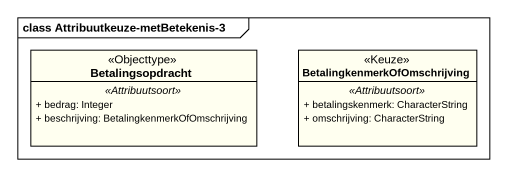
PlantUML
@startuml
mainframe class Attribuutkeuze-metBetekenis-3
hide circle
hide empty members
skinparam classAttributeIconSize 0
class Betalingsopdracht <<Objecttype>> #FFFFF0 {
  .. <<Attribuutsoort>> ..
  + bedrag: Integer
  + beschrijving: BetalingkenmerkOfOmschrijving
}
class "BetalingkenmerkOfOmschrijving" as BetalingkenmerkOfOmschrijvin <<Keuze>> #FFFFF0 {
  .. <<Attribuutsoort>> ..
  + betalingskenmerk: CharacterString
  + omschrijving: CharacterString
}
@enduml
